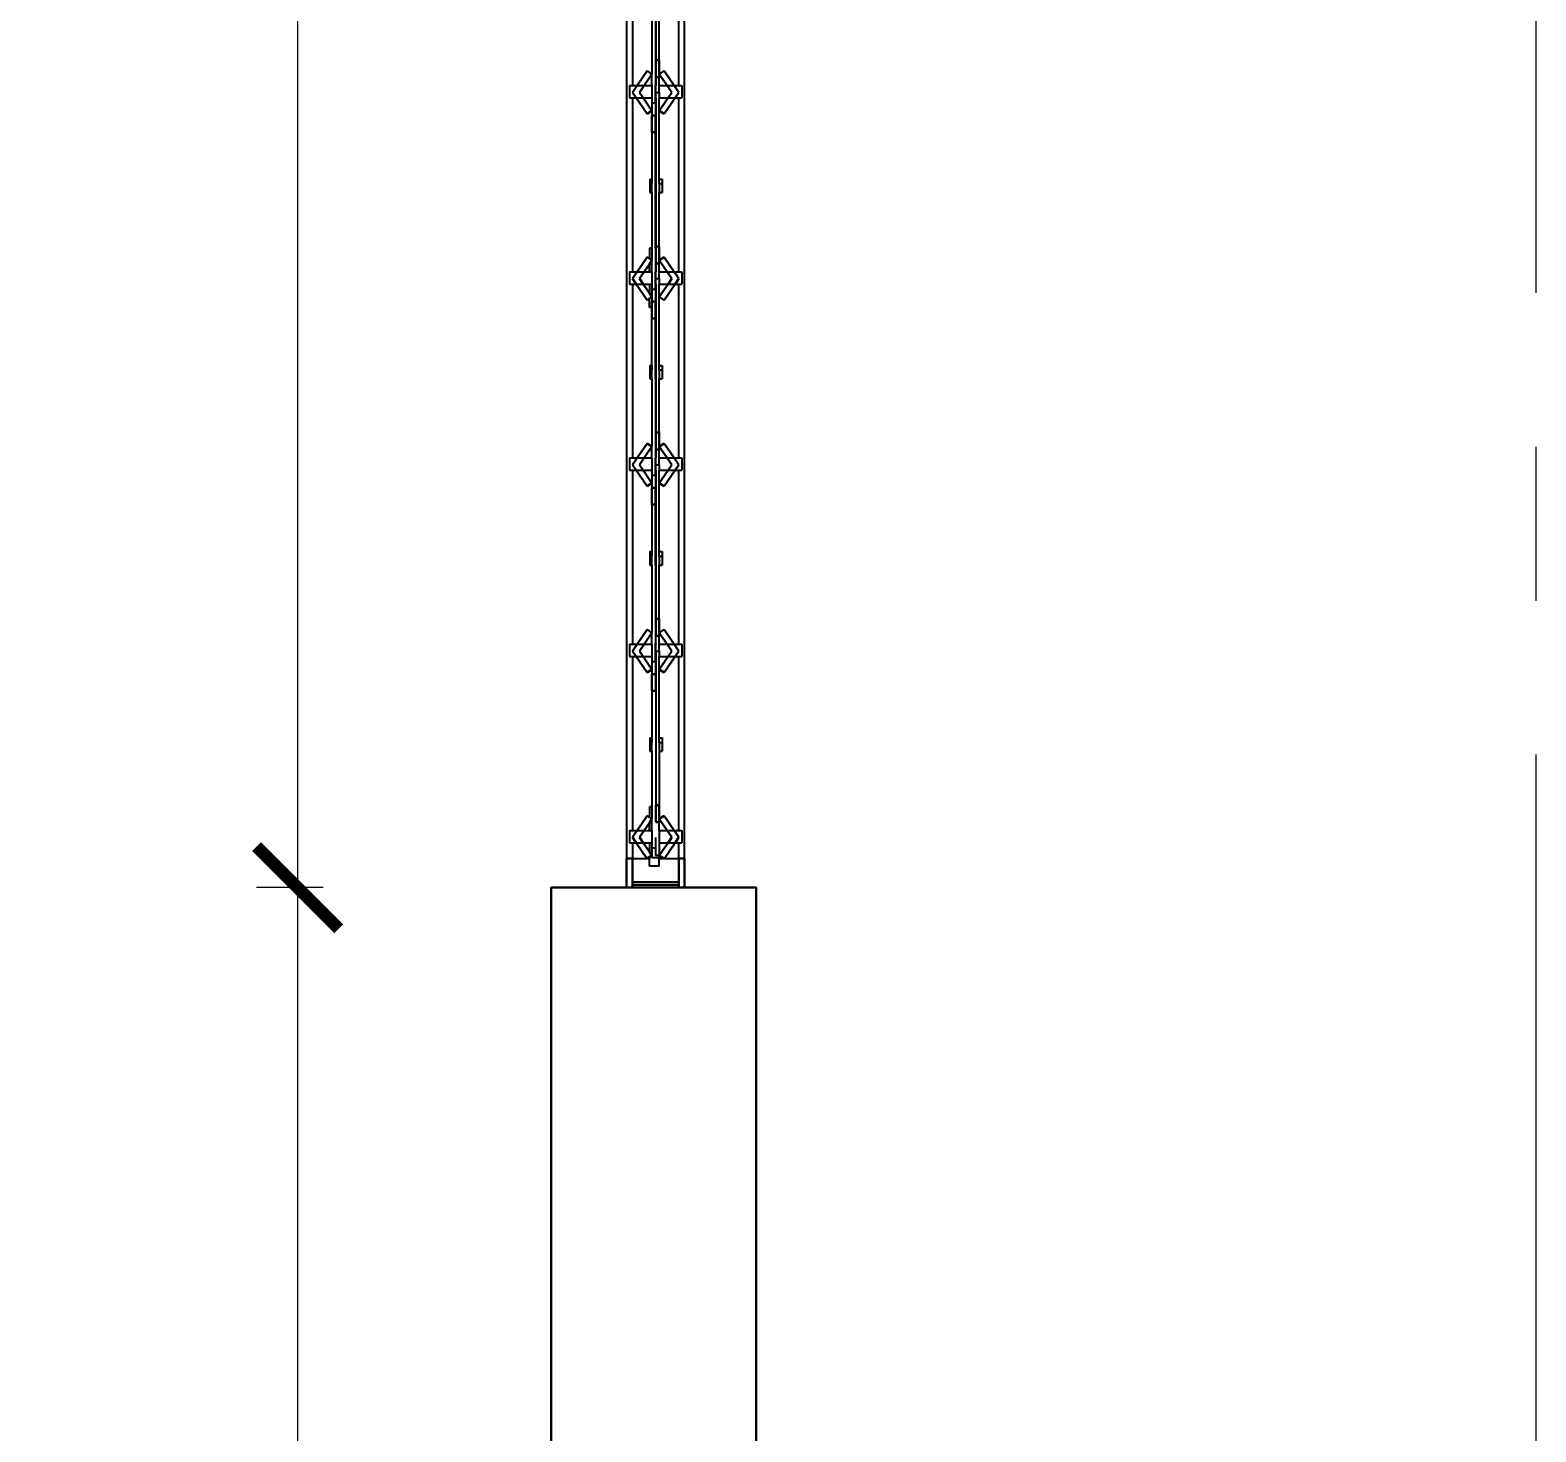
# Model space of a CAD drawing. Header units: inches. Extents: x -6800 to 96653, y -25814 to 17379.
# Drawn here: x 90053.5 to 90126.9, y -15125.9 to -15057.5 of the extents above; entities that cross this region are included whole.
import ezdxf

# ---------------------------------------------------------------- set-up
doc = ezdxf.new("R2010")
doc.units = ezdxf.units.IN
doc.header["$MEASUREMENT"] = 0
doc.header["$PDMODE"] = 34
doc.linetypes.add('CENTER', pattern=[2, 1.25, -0.25, 0.25, -0.25])
for name, color, linetype, lineweight in [('Cent line', 54, 'CENTER', 9), ('Cut', 6, 'Continuous', 30), ('dimension', 50, 'Continuous', 20), ('dimension @ 1', 50, 'Continuous', 20), ('Wall', 90, 'Continuous', 30)]:
    doc.layers.add(name, color=color, linetype=linetype, lineweight=lineweight)
doc.styles.get("Standard").update_dxf_attribs({"font": 'arial.ttf'})
doc.dimstyles.get("Standard").update_dxf_attribs({"dimtxt": 7, "dimasz": 4, "dimexe": 2, "dimexo": 2, "dimgap": 2, "dimtad": 1, "dimdec": 0, "dimzin": 0, "dimdsep": 46, "dimlunit": 4, "dimtxsty": 'Standard', "dimblk": 'ARCHTICK', "dimcen": 0.25, "dimclrd": 256, "dimclre": 256, "dimclrt": 256, "dimadec": 0, "dimazin": 0, "dimtfac": 1, "dimtdec": 0, "dimtofl": 0, "dimtmove": 0, "dimatfit": 3, "dimfxl": 1, "dimfxlon": 1, "dimtolj": 1, "dimtzin": 0, "dimlwd": -1, "dimlwe": -1, "dimarcsym": 1})

# ---------------------------------------------------------------- blocks, each defined once
blk = doc.blocks.new('Collapsible Gate pl')
for p, q in [((83.609, 8.527), (5.709, 8.527)), ((57.17, 8.327), (51.218, 8.327)), ((57.17, 8.327), (57.17, 8.427)), ((57.17, 8.427), (57.589, 8.427)), ((57.17, 8.168), (57.17, 8.327)), ((57.589, 8.327), (57.589, 8.427)), ((63.54, 8.327), (57.589, 8.327)), ((57.589, 8.201), (57.589, 8.327)), ((63.54, 8.327), (63.54, 8.427)), ((63.54, 8.427), (63.96, 8.427)), ((63.54, 8.168), (63.54, 8.327)), ((63.96, 8.327), (63.96, 8.427)), ((69.911, 8.327), (63.96, 8.327)), ((63.96, 8.201), (63.96, 8.327)), ((69.911, 8.327), (69.911, 8.427)), ((69.911, 8.427), (70.33, 8.427)), ((69.911, 8.168), (69.911, 8.327)), ((70.33, 8.327), (70.33, 8.427)), ((76.282, 8.327), (70.33, 8.327)), ((70.33, 8.201), (70.33, 8.327)), ((76.282, 8.327), (76.282, 8.427)), ((76.282, 8.427), (76.701, 8.427)), ((76.282, 8.168), (76.282, 8.327)), ((76.701, 8.327), (76.701, 8.427)), ((82.652, 8.327), (76.701, 8.327)), ((76.701, 8.201), (76.701, 8.327)), ((82.652, 8.327), (82.652, 8.427)), ((82.652, 8.427), (83.072, 8.427)), ((82.652, 8.168), (82.652, 8.327)), ((83.072, 8.327), (83.072, 8.427)), ((83.072, 8.201), (83.072, 8.327)), ((83.609, 8.327), (83.072, 8.327)), ((83.609, 7.836), (83.609, 8.327)), ((84.409, 6.744), (84.409, 8.327)), ((57.17, 7.928), (57.17, 8.168)), ((57.17, 7.661), (57.17, 7.928)), ((57.589, 7.961), (57.589, 8.201)), ((57.589, 7.661), (57.589, 7.961)), ((60.371, 7.661), (60.371, 7.761)), ((60.371, 7.761), (60.527, 7.761)), ((60.527, 7.661), (60.527, 7.761)), ((60.527, 7.761), (60.833, 7.761)), ((60.833, 7.661), (60.833, 7.761)), ((63.54, 7.928), (63.54, 8.168)), ((63.54, 7.661), (63.54, 7.928)), ((63.96, 7.961), (63.96, 8.201)), ((63.96, 7.661), (63.96, 7.961)), ((66.742, 7.661), (66.742, 7.761)), ((66.742, 7.761), (66.897, 7.761)), ((66.897, 7.661), (66.897, 7.761)), ((66.897, 7.761), (67.203, 7.761)), ((67.203, 7.661), (67.203, 7.761)), ((69.911, 7.928), (69.911, 8.168)), ((69.911, 7.661), (69.911, 7.928)), ((70.33, 7.961), (70.33, 8.201)), ((70.33, 7.661), (70.33, 7.961)), ((73.112, 7.661), (73.112, 7.761)), ((73.112, 7.761), (73.268, 7.761)), ((73.268, 7.661), (73.268, 7.761)), ((73.268, 7.761), (73.574, 7.761)), ((73.574, 7.661), (73.574, 7.761)), ((76.282, 7.928), (76.282, 8.168)), ((76.282, 7.661), (76.282, 7.928)), ((76.701, 7.961), (76.701, 8.201)), ((76.701, 7.661), (76.701, 7.961)), ((79.483, 7.661), (79.483, 7.761)), ((79.483, 7.761), (79.639, 7.761)), ((79.639, 7.661), (79.639, 7.761)), ((79.639, 7.761), (79.945, 7.761)), ((79.945, 7.661), (79.945, 7.761)), ((82.652, 7.928), (82.652, 8.168)), ((82.652, 7.661), (82.652, 7.928)), ((83.072, 7.961), (83.072, 8.201)), ((83.072, 7.661), (83.072, 7.961)), ((83.609, 7.659), (83.609, 7.807)), ((56.303, 7.661), (54.462, 7.661)), ((54.462, 7.541), (56.303, 7.541)), ((54.462, 7.531), (57.17, 7.531)), ((54.462, 7.411), (56.778, 7.411)), ((57.17, 7.411), (56.778, 7.411)), ((57.17, 7.661), (56.882, 7.661)), ((56.882, 7.541), (57.17, 7.541)), ((57.404, 7.661), (57.17, 7.661)), ((57.17, 7.531), (57.17, 7.541)), ((57.404, 7.541), (57.17, 7.541)), ((57.589, 7.531), (57.17, 7.531)), ((57.17, 7.144), (57.17, 7.411)), ((57.17, 7.411), (57.589, 7.411)), ((57.404, 7.541), (57.404, 7.661)), ((57.404, 7.661), (57.589, 7.661)), ((57.589, 7.541), (57.404, 7.541)), ((58.03, 7.661), (57.589, 7.661)), ((57.589, 7.541), (60.371, 7.541)), ((57.589, 7.531), (57.589, 7.541)), ((57.771, 7.531), (57.589, 7.531)), ((57.589, 7.111), (57.589, 7.411)), ((57.589, 7.411), (57.771, 7.411)), ((57.771, 7.531), (57.771, 7.411)), ((57.771, 7.531), (58.193, 7.531)), ((57.771, 7.411), (58.03, 7.411)), ((60.371, 7.661), (58.03, 7.661)), ((58.03, 7.411), (58.193, 7.411)), ((60.371, 7.531), (58.765, 7.531)), ((58.765, 7.411), (60.371, 7.411)), ((60.527, 7.661), (60.371, 7.661)), ((60.371, 7.531), (60.371, 7.541)), ((60.371, 7.541), (60.527, 7.541)), ((60.527, 7.531), (60.371, 7.531)), ((60.371, 7.334), (60.371, 7.411)), ((60.371, 7.411), (60.527, 7.411)), ((60.371, 7.334), (60.527, 7.334)), ((60.527, 7.661), (60.833, 7.661)), ((60.527, 7.531), (60.527, 7.541)), ((60.527, 7.541), (60.833, 7.541)), ((60.833, 7.531), (60.527, 7.531)), ((60.527, 7.334), (60.527, 7.411)), ((60.833, 7.411), (60.527, 7.411)), ((60.527, 7.334), (60.833, 7.334)), ((62.674, 7.661), (60.833, 7.661)), ((60.833, 7.531), (60.833, 7.541)), ((60.833, 7.541), (62.674, 7.541)), ((62.735, 7.531), (60.833, 7.531)), ((60.833, 7.334), (60.833, 7.411)), ((60.833, 7.411), (62.735, 7.411)), ((62.735, 7.541), (62.735, 7.531)), ((62.735, 7.531), (63.54, 7.531)), ((62.735, 7.411), (62.735, 7.321)), ((62.735, 7.411), (63.148, 7.411)), ((62.735, 7.321), (63.09, 7.321)), ((63.54, 7.411), (63.148, 7.411)), ((63.54, 7.661), (63.253, 7.661)), ((63.253, 7.541), (63.54, 7.541)), ((63.54, 7.321), (63.28, 7.321)), ((63.775, 7.661), (63.54, 7.661)), ((63.54, 7.531), (63.54, 7.541)), ((63.775, 7.541), (63.54, 7.541)), ((63.96, 7.531), (63.54, 7.531)), ((63.54, 7.321), (63.54, 7.411)), ((63.54, 7.411), (63.96, 7.411)), ((63.54, 7.144), (63.54, 7.321)), ((63.775, 7.541), (63.775, 7.661)), ((63.775, 7.661), (63.96, 7.661)), ((63.96, 7.541), (63.775, 7.541)), ((64.401, 7.661), (63.96, 7.661)), ((63.96, 7.531), (63.96, 7.541)), ((63.96, 7.541), (64.76, 7.541)), ((64.142, 7.531), (63.96, 7.531)), ((63.96, 7.411), (64.142, 7.411)), ((63.96, 7.321), (63.96, 7.411)), ((63.96, 7.111), (63.96, 7.321)), ((63.96, 7.321), (64.269, 7.321)), ((64.142, 7.531), (64.142, 7.411)), ((64.142, 7.531), (64.563, 7.531)), ((64.142, 7.411), (64.401, 7.411)), ((66.742, 7.661), (64.401, 7.661)), ((64.401, 7.411), (64.563, 7.411)), ((64.76, 7.321), (64.46, 7.321)), ((64.76, 7.541), (64.76, 7.531)), ((64.76, 7.541), (66.742, 7.541)), ((64.76, 7.411), (64.76, 7.321)), ((66.742, 7.531), (65.136, 7.531)), ((66.742, 7.411), (65.136, 7.411)), ((66.897, 7.661), (66.742, 7.661)), ((66.742, 7.531), (66.742, 7.541)), ((66.742, 7.541), (66.897, 7.541)), ((66.897, 7.531), (66.742, 7.531)), ((66.742, 7.334), (66.742, 7.411)), ((66.742, 7.411), (66.897, 7.411)), ((66.742, 7.334), (66.897, 7.334)), ((66.897, 7.661), (67.203, 7.661)), ((66.897, 7.531), (66.897, 7.541)), ((66.897, 7.541), (67.203, 7.541)), ((67.203, 7.531), (66.897, 7.531)), ((66.897, 7.334), (66.897, 7.411)), ((67.203, 7.411), (66.897, 7.411)), ((66.897, 7.334), (67.203, 7.334)), ((69.044, 7.661), (67.203, 7.661)), ((67.203, 7.531), (67.203, 7.541)), ((67.203, 7.541), (69.044, 7.541)), ((67.203, 7.531), (69.911, 7.531)), ((67.203, 7.334), (67.203, 7.411)), ((67.203, 7.411), (69.519, 7.411)), ((69.911, 7.411), (69.519, 7.411)), ((69.911, 7.661), (69.623, 7.661)), ((69.623, 7.541), (69.911, 7.541)), ((70.145, 7.661), (69.911, 7.661)), ((69.911, 7.531), (69.911, 7.541)), ((70.145, 7.541), (69.911, 7.541)), ((70.33, 7.531), (69.911, 7.531)), ((69.911, 7.144), (69.911, 7.411)), ((69.911, 7.411), (70.33, 7.411)), ((70.145, 7.541), (70.145, 7.661)), ((70.145, 7.661), (70.33, 7.661)), ((70.33, 7.541), (70.145, 7.541)), ((70.772, 7.661), (70.33, 7.661)), ((70.33, 7.541), (73.112, 7.541)), ((70.33, 7.531), (70.33, 7.541)), ((70.513, 7.531), (70.33, 7.531)), ((70.33, 7.111), (70.33, 7.411)), ((70.33, 7.411), (70.513, 7.411)), ((70.513, 7.531), (70.513, 7.411)), ((70.513, 7.531), (70.934, 7.531)), ((70.513, 7.411), (70.772, 7.411)), ((73.112, 7.661), (70.772, 7.661)), ((70.772, 7.411), (70.934, 7.411)), ((73.112, 7.531), (71.506, 7.531)), ((71.506, 7.411), (73.112, 7.411)), ((73.268, 7.661), (73.112, 7.661)), ((73.112, 7.531), (73.112, 7.541)), ((73.112, 7.541), (73.268, 7.541)), ((73.268, 7.531), (73.112, 7.531)), ((73.112, 7.334), (73.112, 7.411)), ((73.112, 7.411), (73.268, 7.411)), ((73.112, 7.334), (73.268, 7.334)), ((73.268, 7.661), (73.574, 7.661)), ((73.268, 7.531), (73.268, 7.541)), ((73.268, 7.541), (73.574, 7.541)), ((73.574, 7.531), (73.268, 7.531)), ((73.268, 7.334), (73.268, 7.411)), ((73.574, 7.411), (73.268, 7.411)), ((73.268, 7.334), (73.574, 7.334)), ((75.415, 7.661), (73.574, 7.661)), ((73.574, 7.531), (73.574, 7.541)), ((73.574, 7.541), (75.415, 7.541)), ((73.574, 7.531), (76.254, 7.531)), ((73.574, 7.334), (73.574, 7.411)), ((73.574, 7.411), (75.89, 7.411)), ((76.282, 7.411), (75.89, 7.411)), ((76.282, 7.661), (75.994, 7.661)), ((76.254, 7.541), (75.994, 7.541)), ((76.254, 7.541), (76.254, 7.531)), ((76.254, 7.541), (76.282, 7.541)), ((76.282, 7.531), (76.254, 7.531)), ((76.516, 7.661), (76.282, 7.661)), ((76.282, 7.531), (76.282, 7.541)), ((76.516, 7.541), (76.282, 7.541)), ((76.701, 7.531), (76.282, 7.531)), ((76.282, 7.144), (76.282, 7.411)), ((76.282, 7.411), (76.701, 7.411)), ((76.516, 7.541), (76.516, 7.661)), ((76.516, 7.661), (76.701, 7.661)), ((76.516, 7.541), (76.701, 7.541)), ((77.142, 7.661), (76.701, 7.661)), ((76.701, 7.531), (76.701, 7.541)), ((76.701, 7.541), (77.305, 7.541)), ((76.883, 7.531), (76.701, 7.531)), ((76.701, 7.111), (76.701, 7.411)), ((76.701, 7.411), (76.883, 7.411)), ((76.883, 7.531), (76.883, 7.411)), ((76.883, 7.531), (77.305, 7.531)), ((76.883, 7.411), (77.142, 7.411)), ((79.483, 7.661), (77.142, 7.661)), ((77.142, 7.411), (77.305, 7.411)), ((77.877, 7.541), (81.786, 7.541)), ((77.877, 7.411), (79.483, 7.411)), ((79.639, 7.661), (79.483, 7.661)), ((79.483, 7.334), (79.483, 7.411)), ((79.483, 7.411), (79.639, 7.411)), ((79.483, 7.334), (79.639, 7.334)), ((79.639, 7.661), (79.945, 7.661)), ((79.639, 7.334), (79.639, 7.411)), ((79.945, 7.411), (79.639, 7.411)), ((79.639, 7.334), (79.945, 7.334)), ((79.945, 7.661), (81.786, 7.661)), ((79.945, 7.334), (79.945, 7.411)), ((79.945, 7.411), (81.846, 7.411)), ((81.846, 7.411), (81.846, 7.321)), ((81.846, 7.411), (82.26, 7.411)), ((81.846, 7.321), (82.202, 7.321)), ((82.652, 7.411), (82.26, 7.411)), ((82.652, 7.661), (82.365, 7.661)), ((82.652, 7.321), (82.392, 7.321)), ((82.652, 7.661), (82.897, 7.661)), ((82.652, 7.321), (82.652, 7.411)), ((82.652, 7.411), (83.072, 7.411)), ((82.652, 7.144), (82.652, 7.321)), ((82.897, 7.661), (83.072, 7.661)), ((82.897, 7.531), (83.254, 7.531)), ((83.072, 7.661), (83.513, 7.661)), ((83.072, 7.411), (83.254, 7.411)), ((83.072, 7.321), (83.072, 7.411)), ((83.072, 7.111), (83.072, 7.321)), ((83.072, 7.321), (83.381, 7.321)), ((83.254, 7.531), (83.254, 7.411)), ((83.254, 7.531), (83.513, 7.531)), ((83.254, 7.411), (83.513, 7.411)), ((83.513, 7.661), (83.513, 7.531)), ((83.513, 7.661), (83.587, 7.661)), ((83.513, 7.411), (83.587, 7.411)), ((83.571, 7.321), (83.609, 7.321)), ((83.589, 7.661), (83.587, 7.661)), ((83.587, 7.661), (83.587, 7.411)), ((83.589, 7.411), (83.587, 7.411)), ((83.589, 7.661), (83.589, 7.659)), ((83.609, 7.659), (83.589, 7.659)), ((83.589, 7.659), (83.589, 7.411)), ((83.871, 7.659), (83.609, 7.659)), ((83.609, 7.264), (83.609, 7.321)), ((83.871, 7.321), (83.609, 7.321)), ((83.609, 6.744), (83.609, 7.236)), ((83.871, 7.659), (83.871, 7.321)), ((51.218, 6.744), (57.17, 6.744)), ((57.17, 6.904), (57.17, 7.144)), ((57.17, 6.744), (57.17, 6.904)), ((57.17, 6.644), (57.17, 6.744)), ((57.589, 6.87), (57.589, 7.111)), ((57.589, 6.744), (57.589, 6.87)), ((57.589, 6.744), (63.54, 6.744)), ((57.589, 6.644), (57.589, 6.744)), ((63.54, 6.904), (63.54, 7.144)), ((63.54, 6.744), (63.54, 6.904)), ((63.54, 6.644), (63.54, 6.744)), ((63.96, 6.87), (63.96, 7.111)), ((63.96, 6.744), (63.96, 6.87)), ((63.96, 6.744), (69.911, 6.744)), ((63.96, 6.644), (63.96, 6.744)), ((69.911, 6.904), (69.911, 7.144)), ((69.911, 6.744), (69.911, 6.904)), ((69.911, 6.644), (69.911, 6.744)), ((70.33, 6.87), (70.33, 7.111)), ((70.33, 6.744), (70.33, 6.87)), ((70.33, 6.744), (76.282, 6.744)), ((70.33, 6.644), (70.33, 6.744)), ((76.282, 6.904), (76.282, 7.144)), ((76.282, 6.744), (76.282, 6.904)), ((76.282, 6.644), (76.282, 6.744)), ((76.701, 6.87), (76.701, 7.111)), ((76.701, 6.744), (76.701, 6.87)), ((76.701, 6.744), (82.652, 6.744)), ((76.701, 6.644), (76.701, 6.744)), ((82.652, 6.904), (82.652, 7.144)), ((82.652, 6.744), (82.652, 6.904)), ((82.652, 6.644), (82.652, 6.744)), ((83.072, 6.87), (83.072, 7.111)), ((83.072, 6.744), (83.072, 6.87)), ((83.072, 6.644), (83.072, 6.744)), ((83.072, 6.744), (83.609, 6.744)), ((5.709, 6.544), (83.609, 6.544)), ((57.17, 6.644), (57.589, 6.644)), ((63.54, 6.644), (63.96, 6.644)), ((69.911, 6.644), (70.33, 6.644)), ((76.282, 6.644), (76.701, 6.644)), ((82.652, 6.644), (83.072, 6.644))]:
    blk.add_line(p, q)
at = {"layer": 'Cut'}
for p, q in [((57.17, 8.168), (57.404, 8.327)), ((57.404, 8.327), (57.589, 8.201)), ((63.54, 8.168), (63.775, 8.327)), ((63.775, 8.327), (63.96, 8.201)), ((69.911, 8.168), (70.145, 8.327)), ((70.145, 8.327), (70.33, 8.201)), ((76.282, 8.168), (76.516, 8.327)), ((76.516, 8.327), (76.701, 8.201)), ((82.652, 8.168), (82.887, 8.327)), ((82.887, 8.327), (83.072, 8.201)), ((84.609, 8.527), (83.609, 8.527)), ((83.609, 8.327), (83.609, 8.527)), ((84.409, 8.327), (83.609, 8.327)), ((84.509, 8.327), (84.409, 8.327)), ((84.509, 6.744), (84.509, 8.327)), ((84.509, 8.327), (84.609, 8.327)), ((84.609, 8.527), (84.609, 8.327)), ((84.609, 6.744), (84.609, 8.327)), ((57.17, 8.168), (56.669, 7.827)), ((56.778, 7.661), (56.669, 7.827)), ((57.17, 7.928), (56.778, 7.661)), ((57.404, 8.087), (57.17, 7.928)), ((57.589, 7.961), (57.404, 8.087)), ((57.589, 8.201), (58.139, 7.827)), ((58.03, 7.661), (57.589, 7.961)), ((58.139, 7.827), (58.03, 7.661)), ((63.54, 8.168), (63.04, 7.827)), ((63.148, 7.661), (63.04, 7.827)), ((63.54, 7.928), (63.148, 7.661)), ((63.775, 8.087), (63.54, 7.928)), ((63.96, 7.961), (63.775, 8.087)), ((63.96, 8.201), (64.51, 7.827)), ((64.401, 7.661), (63.96, 7.961)), ((64.51, 7.827), (64.401, 7.661)), ((69.911, 8.168), (69.41, 7.827)), ((69.519, 7.661), (69.41, 7.827)), ((69.911, 7.928), (69.519, 7.661)), ((70.145, 8.087), (69.911, 7.928)), ((70.33, 7.961), (70.145, 8.087)), ((70.33, 8.201), (70.88, 7.827)), ((70.772, 7.661), (70.33, 7.961)), ((70.88, 7.827), (70.772, 7.661)), ((76.282, 8.168), (75.781, 7.827)), ((75.89, 7.661), (75.781, 7.827)), ((76.282, 7.928), (75.89, 7.661)), ((76.516, 8.087), (76.282, 7.928)), ((76.701, 7.961), (76.516, 8.087)), ((76.701, 8.201), (77.251, 7.827)), ((77.142, 7.661), (76.701, 7.961)), ((77.251, 7.827), (77.142, 7.661)), ((82.652, 8.168), (82.151, 7.827)), ((82.26, 7.661), (82.151, 7.827)), ((82.652, 7.928), (82.26, 7.661)), ((82.887, 8.087), (82.652, 7.928)), ((83.072, 7.961), (82.887, 8.087)), ((83.072, 8.201), (83.609, 7.836)), ((83.513, 7.661), (83.072, 7.961)), ((83.609, 7.836), (83.513, 7.661)), ((56.303, 7.541), (56.303, 7.661)), ((56.303, 7.661), (56.778, 7.661)), ((56.303, 7.541), (56.882, 7.541)), ((56.669, 7.244), (56.778, 7.411)), ((57.17, 6.904), (56.669, 7.244)), ((56.882, 7.661), (56.778, 7.661)), ((56.778, 7.411), (57.17, 7.144)), ((56.882, 7.661), (56.882, 7.541)), ((57.589, 7.111), (58.03, 7.411)), ((57.589, 6.87), (58.139, 7.244)), ((58.03, 7.411), (58.139, 7.244)), ((58.193, 7.531), (58.193, 7.411)), ((58.765, 7.531), (58.193, 7.531)), ((58.765, 7.411), (58.193, 7.411)), ((58.765, 7.411), (58.765, 7.531)), ((62.674, 7.541), (62.674, 7.661)), ((62.674, 7.661), (63.148, 7.661)), ((62.674, 7.541), (62.735, 7.541)), ((62.735, 7.541), (63.253, 7.541)), ((63.04, 7.244), (63.09, 7.321)), ((63.54, 6.904), (63.04, 7.244)), ((63.09, 7.321), (63.148, 7.411)), ((63.253, 7.661), (63.148, 7.661)), ((63.148, 7.411), (63.28, 7.321)), ((63.253, 7.661), (63.253, 7.541)), ((63.28, 7.321), (63.54, 7.144)), ((63.96, 7.111), (64.269, 7.321)), ((63.96, 6.87), (64.51, 7.244)), ((64.269, 7.321), (64.401, 7.411)), ((64.401, 7.411), (64.46, 7.321)), ((64.46, 7.321), (64.51, 7.244)), ((64.563, 7.531), (64.563, 7.411)), ((64.76, 7.531), (64.563, 7.531)), ((64.76, 7.411), (64.563, 7.411)), ((65.136, 7.531), (64.76, 7.531)), ((65.136, 7.411), (64.76, 7.411)), ((65.136, 7.411), (65.136, 7.531)), ((69.044, 7.541), (69.044, 7.661)), ((69.044, 7.661), (69.519, 7.661)), ((69.044, 7.541), (69.623, 7.541)), ((69.41, 7.244), (69.519, 7.411)), ((69.911, 6.904), (69.41, 7.244)), ((69.623, 7.661), (69.519, 7.661)), ((69.519, 7.411), (69.911, 7.144)), ((69.623, 7.661), (69.623, 7.541)), ((70.33, 7.111), (70.772, 7.411)), ((70.33, 6.87), (70.88, 7.244)), ((70.772, 7.411), (70.88, 7.244)), ((70.934, 7.531), (70.934, 7.411)), ((71.506, 7.531), (70.934, 7.531)), ((71.506, 7.411), (70.934, 7.411)), ((71.506, 7.411), (71.506, 7.531)), ((75.415, 7.541), (75.415, 7.661)), ((75.415, 7.661), (75.89, 7.661)), ((75.415, 7.541), (75.994, 7.541)), ((75.781, 7.244), (75.89, 7.411)), ((76.282, 6.904), (75.781, 7.244)), ((75.994, 7.661), (75.89, 7.661)), ((75.89, 7.411), (76.282, 7.144)), ((75.994, 7.661), (75.994, 7.541)), ((76.701, 7.111), (77.142, 7.411)), ((76.701, 6.87), (77.251, 7.244)), ((77.142, 7.411), (77.251, 7.244)), ((77.877, 7.541), (77.305, 7.541)), ((77.305, 7.541), (77.305, 7.531)), ((77.305, 7.531), (77.305, 7.411)), ((77.877, 7.411), (77.305, 7.411)), ((77.877, 7.411), (77.877, 7.541)), ((81.786, 7.541), (81.786, 7.661)), ((81.786, 7.661), (82.26, 7.661)), ((82.365, 7.541), (81.786, 7.541)), ((82.151, 7.244), (82.202, 7.321)), ((82.652, 6.904), (82.151, 7.244)), ((82.202, 7.321), (82.26, 7.411)), ((82.365, 7.661), (82.26, 7.661)), ((82.26, 7.411), (82.392, 7.321)), ((82.365, 7.661), (82.365, 7.541)), ((82.392, 7.321), (82.652, 7.144)), ((83.072, 7.111), (83.381, 7.321)), ((83.072, 6.87), (83.609, 7.236)), ((83.381, 7.321), (83.513, 7.411)), ((83.513, 7.411), (83.609, 7.236)), ((57.17, 7.144), (57.404, 6.985)), ((57.404, 6.744), (57.17, 6.904)), ((57.404, 6.985), (57.589, 7.111)), ((57.589, 6.87), (57.404, 6.744)), ((63.54, 7.144), (63.775, 6.985)), ((63.775, 6.744), (63.54, 6.904)), ((63.775, 6.985), (63.96, 7.111)), ((63.96, 6.87), (63.775, 6.744)), ((69.911, 7.144), (70.145, 6.985)), ((70.145, 6.744), (69.911, 6.904)), ((70.145, 6.985), (70.33, 7.111)), ((70.33, 6.87), (70.145, 6.744)), ((76.282, 7.144), (76.516, 6.985)), ((76.516, 6.744), (76.282, 6.904)), ((76.516, 6.985), (76.701, 7.111)), ((76.701, 6.87), (76.516, 6.744)), ((82.652, 7.144), (82.887, 6.985)), ((82.887, 6.744), (82.652, 6.904)), ((82.887, 6.985), (83.072, 7.111)), ((83.072, 6.87), (82.887, 6.744)), ((84.409, 6.744), (83.609, 6.744)), ((83.609, 6.544), (83.609, 6.744)), ((84.409, 6.744), (84.509, 6.744)), ((84.609, 6.744), (84.509, 6.744)), ((84.609, 6.744), (84.609, 6.544)), ((84.609, 6.544), (83.609, 6.544))]:
    blk.add_line(p, q, dxfattribs=at)
blk = doc.blocks.new('_ArchTick')
at = {"color": 0, "linetype": 'ByBlock', "const_width": 0.15}
blk.add_lwpolyline([(-0.5, -0.5), (0.5, 0.5)], dxfattribs=at)
blk = doc.blocks.new('*D2211')
at = {"layer": 'Defpoints', "color": 0, "transparency": 16777216}
for p in [(90078.899, -14985.341), (90066.55, -15099.341), (90078.899, -15099.341)]:
    blk.add_point(p, dxfattribs=at)
at = {"layer": 'dimension', "transparency": 16777216}
for p, q in [((90067.8, -14985.341), (90064.55, -14985.341)), ((90066.55, -14985.341), (90066.55, -15099.341)), ((90067.8, -15099.341), (90064.55, -15099.341))]:
    blk.add_line(p, q, dxfattribs=at)
at = {"layer": 'dimension', "transparency": 16777216, "xscale": 4, "yscale": 4, "zscale": 4}
for p, rotation in [((90066.55, -14985.341), 90), ((90066.55, -15099.341), 270)]:
    blk.add_blockref('_ArchTick', p, dxfattribs=dict(at, rotation=rotation))
at = {"layer": 'dimension', "transparency": 16777216, "insert": (90058.933, -15042.341), "char_height": 11, "attachment_point": 5, "rotation": 90}
blk.add_mtext('\\A1;9\'-6"', dxfattribs=at)
blk = doc.blocks.new('*D2212')
at = {"layer": 'Defpoints', "color": 0, "transparency": 16777216}
for p in [(90078.899, -15099.341), (90066.55, -15245.341), (90078.899, -15245.341)]:
    blk.add_point(p, dxfattribs=at)
at = {"layer": 'dimension', "transparency": 16777216}
for p, q in [((90067.8, -15099.341), (90064.55, -15099.341)), ((90066.55, -15099.341), (90066.55, -15245.341)), ((90067.8, -15245.341), (90064.55, -15245.341))]:
    blk.add_line(p, q, dxfattribs=at)
at = {"layer": 'dimension', "transparency": 16777216, "xscale": 4, "yscale": 4, "zscale": 4}
for p, rotation in [((90066.55, -15099.341), 90), ((90066.55, -15245.341), 270)]:
    blk.add_blockref('_ArchTick', p, dxfattribs=dict(at, rotation=rotation))
at = {"layer": 'dimension', "transparency": 16777216, "insert": (90059.027, -15172.341), "char_height": 11, "attachment_point": 5, "rotation": 90}
blk.add_mtext('\\A1;12\'-2"', dxfattribs=at)
blk = doc.blocks.new('*D2214')
at = {"layer": 'Defpoints', "color": 0, "transparency": 16777216}
for p in [(90120.899, -14976.341), (90051.031, -15240.341), (90120.899, -15240.341)]:
    blk.add_point(p, dxfattribs=at)
at = {"layer": 'dimension', "transparency": 16777216}
for p, q in [((90052.281, -14976.341), (90049.031, -14976.341)), ((90051.031, -14976.341), (90051.031, -15240.341)), ((90052.281, -15240.341), (90049.031, -15240.341))]:
    blk.add_line(p, q, dxfattribs=at)
at = {"layer": 'dimension', "transparency": 16777216, "xscale": 4, "yscale": 4, "zscale": 4}
for p, rotation in [((90051.031, -14976.341), 90), ((90051.031, -15240.341), 270)]:
    blk.add_blockref('_ArchTick', p, dxfattribs=dict(at, rotation=rotation))
at = {"layer": 'dimension', "transparency": 16777216, "insert": (90043.509, -15108.341), "char_height": 11, "attachment_point": 5, "rotation": 90}
blk.add_mtext("\\A1;22'", dxfattribs=at)
blk = doc.blocks.new('*D2215')
at = {"layer": 'Defpoints', "color": 0, "transparency": 16777216}
for p in [(90078.899, -14973.341), (90037.659, -15307.341), (90078.899, -15307.341)]:
    blk.add_point(p, dxfattribs=at)
at = {"layer": 'dimension', "transparency": 16777216}
for p, q in [((90038.909, -14973.341), (90035.659, -14973.341)), ((90037.659, -14973.341), (90037.659, -15307.341)), ((90038.909, -15307.341), (90035.659, -15307.341))]:
    blk.add_line(p, q, dxfattribs=at)
at = {"layer": 'dimension', "transparency": 16777216, "xscale": 4, "yscale": 4, "zscale": 4}
for p, rotation in [((90037.659, -14973.341), 90), ((90037.659, -15307.341), 270)]:
    blk.add_blockref('_ArchTick', p, dxfattribs=dict(at, rotation=rotation))
at = {"layer": 'dimension', "transparency": 16777216, "insert": (90030.043, -15140.341), "char_height": 11, "attachment_point": 5, "rotation": 90}
blk.add_mtext('\\A1;27\'-10"', dxfattribs=at)

msp = doc.modelspace()

# ---------------------------------------------------------------- linework, layer by layer
at = {"layer": 'Cent line', "ltscale": 30, "transparency": 33554643}
msp.add_line((90126.899, -14912.852), (90126.899, -15396.958), dxfattribs=at)
at = {"layer": 'Wall', "transparency": 33554651}
msp.add_lwpolyline([(90090.899, -15235.341), (90088.899, -15235.341), (90088.899, -15099.341), (90078.899, -15099.341), (90078.899, -15245.341), (90090.899, -15245.341)], dxfattribs=at)

# ---------------------------------------------------------------- block references
at = {"transparency": 33554651, "xscale": 1.425, "yscale": 1.425, "zscale": 1.425, "rotation": 270}
msp.add_blockref('Collapsible Gate pl', (90073.259, -14978.773), dxfattribs=at)

# ---------------------------------------------------------------- dimensions: what is measured, and where the dimension line sits
at = {"layer": 'dimension @ 1', "transparency": 33554651}
for base, p1, p2, picture, middle in [((90037.659, -15307.341), (90078.899, -14973.341), (90078.899, -15307.341), '*D2215', (90030.043, -15140.341)), ((90051.031, -15240.341), (90120.899, -14976.341), (90120.899, -15240.341), '*D2214', (90043.509, -15108.341)), ((90066.55, -15099.341), (90078.899, -14985.341), (90078.899, -15099.341), '*D2211', (90058.933, -15042.341)), ((90066.55, -15245.341), (90078.899, -15099.341), (90078.899, -15245.341), '*D2212', (90059.027, -15172.341))]:
    dim = msp.add_linear_dim(base=base, p1=p1, p2=p2, angle=90, dimstyle='Standard', override={"dimscale": 1, "dimtxt": 11, "dimtix": 0, "dimtofl": 0, "dimtmove": 0, "dimatfit": 3, "dimfxl": 1.25}, dxfattribs=at)
    dim.commit()
    dim.dimension.update_dxf_attribs({"geometry": picture, "text_midpoint": middle})

doc.saveas('drawing.dxf')
